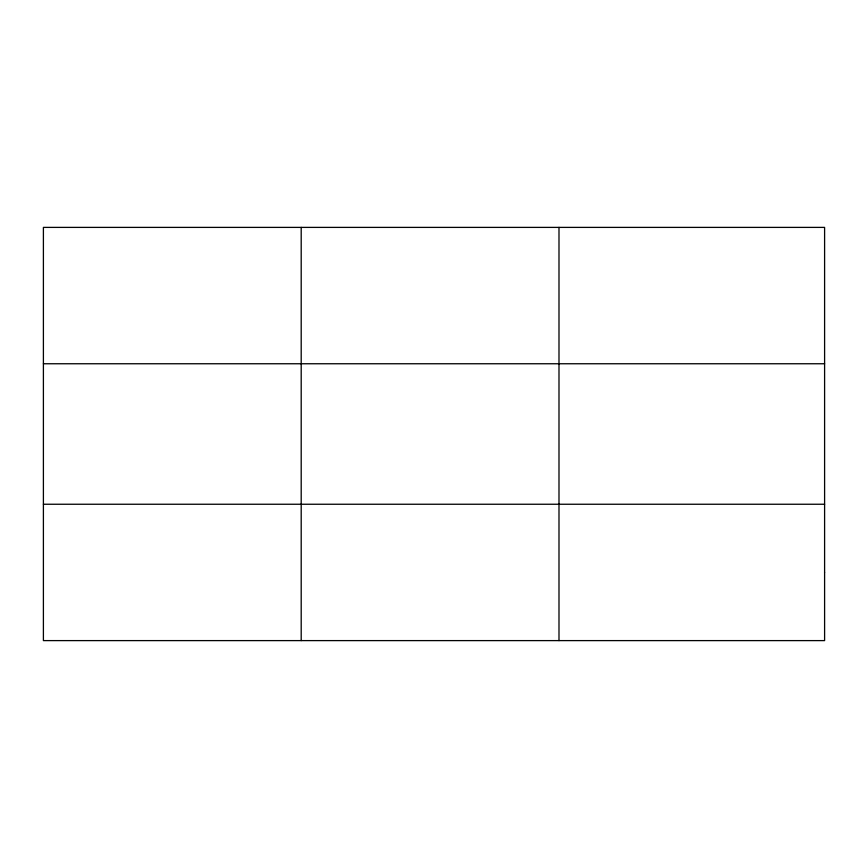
<?xml version="1.0" encoding="UTF-8"?>
<svg xmlns="http://www.w3.org/2000/svg" width="868" height="868" viewBox="0 0 868 868"><rect width="100%" height="100%" fill="white"/><g stroke="black" fill="none" stroke-linecap="round" stroke-linejoin="round"><path stroke-width="1.3" d="M301.196 640.606L301.196 227.394M558.992 640.606L558.992 227.394M43.4 363.757L824.6 363.757M43.4 504.243L824.6 504.243M824.6 572.424L824.6 640.606L43.4 640.606L43.4 227.394L824.6 227.394L824.6 572.424"/></g></svg>
